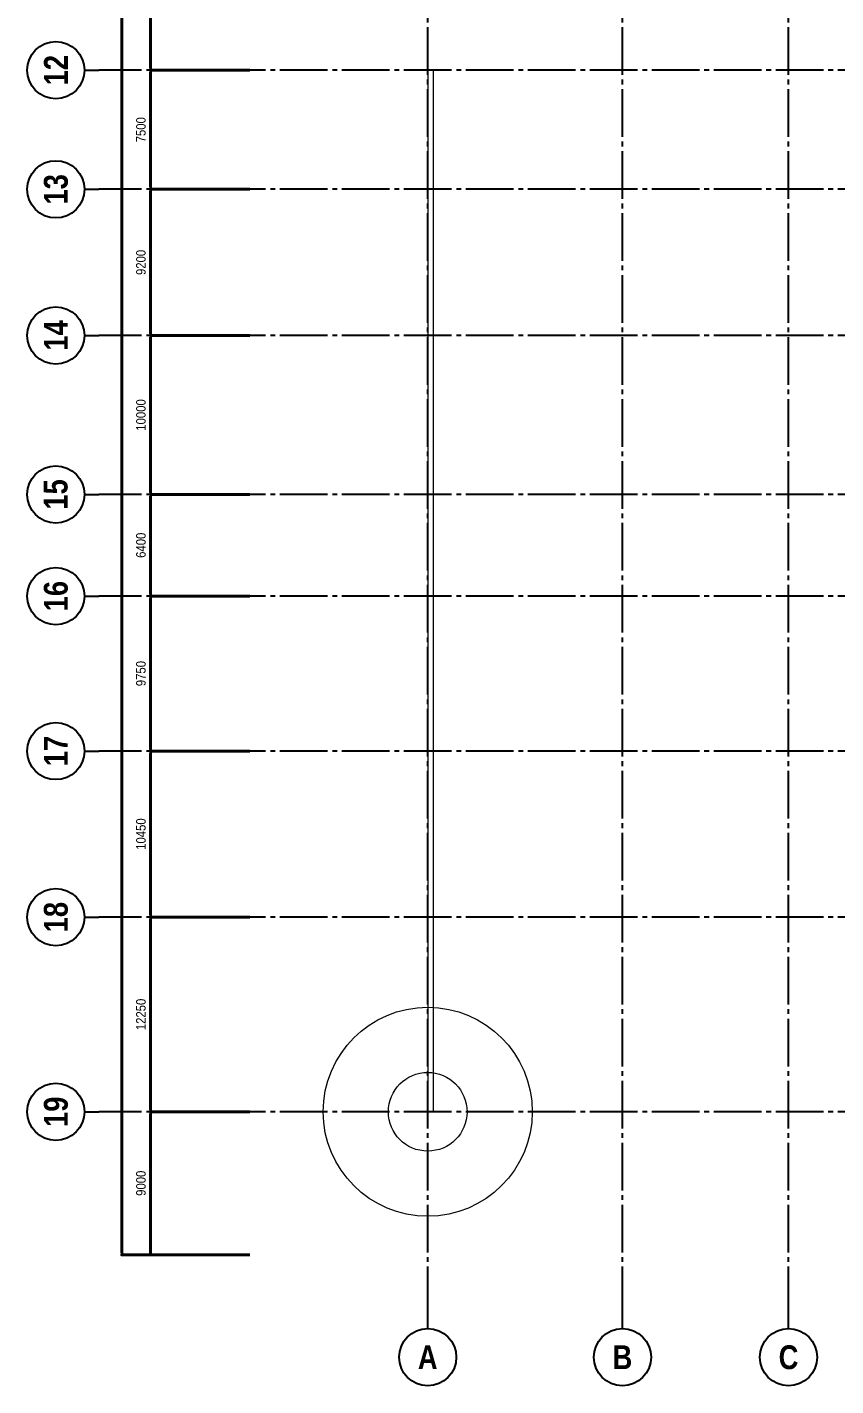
# Model space of a CAD drawing. Header units: millimetres. Extents: x -3973692 to -2843767, y 592734 to 838475.
# Drawn here: x -3573692 to -3522820, y 592734 to 678236 of the extents above; entities that cross this region are included whole.
import ezdxf
from ezdxf.enums import TextEntityAlignment as Align

# ---------------------------------------------------------------- set-up
doc = ezdxf.new("R2010")
doc.units = ezdxf.units.MM
doc.header["$MEASUREMENT"] = 0
doc.header["$PDMODE"] = 3
doc.header["$PDSIZE"] = -20
doc.linetypes.add('CHG_XX_Luoi truc$0$MB_Luoi truc$0$Center101', pattern=[13, 10, -1, 1, -1])
doc.linetypes.add('DIVIDE2', pattern=[15.875, 6.35, -3.175, 0, -3.175, 0, -3.175])
doc.layers.get('0').update_dxf_attribs({"lineweight": 9})
doc.layers.get('Defpoints').update_dxf_attribs({"color": 10, "lineweight": 0})
for name, color, linetype, lineweight in [("'S_General_Divide_3 Intermediate", 3, 'DIVIDE2', 40), ('CHG_XX_Cot_Tang 1$0$MB_Luoi truc$0$Dim 300', 1, 'Continuous', 5), ('CHG_XX_Cot_Tang 1$0$NS-Pier', 150, 'Continuous', 9)]:
    doc.layers.add(name, color=color, linetype=linetype, lineweight=lineweight)
doc.layers.add('CHG_XX_Luoi truc$0$Grid', color=34, linetype='Continuous')
doc.layers.add('CHG_XX_Luoi truc$0$Grid Line', color=251, linetype='CHG_XX_Luoi truc$0$MB_Luoi truc$0$Center101')
doc.styles.add('CHG_XX_Cot_Tang 1$0$MB_Luoi truc$0$Arial_C', font='arial.ttf', dxfattribs={"width": 0.85})
doc.styles.add('CHG_XX_Luoi truc$0$MB_Luoi truc$0$Grid A-F$0$VNI-HelveCB', font='')
doc.styles.get('CHG_XX_Luoi truc$0$MB_Luoi truc$0$Grid A-F$0$VNI-HelveCB').set_extended_font_data('VNI-Helve-Condense', bold=True)
doc.dimstyles.new('CHG_XX_Cot_Tang 1$0$MB_Luoi truc$0$Dim 300 (A1-A2)', dxfattribs={"dimscale": 300, "dimtxt": 2, "dimasz": 0.7, "dimexe": 0, "dimexo": 1, "dimgap": 1, "dimtad": 1, "dimdec": 0, "dimzin": 12, "dimdsep": 46, "dimtxsty": 'CHG_XX_Cot_Tang 1$0$MB_Luoi truc$0$Arial_C', "dimblk": 'CHG_XX_Cot_Tang 1$0$MB_Luoi truc$0$_Dot', "dimcen": 1, "dimclrd": 256, "dimclre": 256, "dimclrt": 3, "dimadec": 0, "dimazin": 0, "dimtfac": 1, "dimtdec": 0, "dimtix": 1, "dimtmove": 2, "dimatfit": 3, "dimldrblk": 'CHG_XX_Cot_Tang 1$0$MB_Luoi truc$0$HTT Arrow 30', "dimfxl": 1, "dimtolj": 1, "dimtzin": 0, "dimarcsym": 0})

# ---------------------------------------------------------------- blocks, each defined once
blk = doc.blocks.new('CHG_XX_Cot_Tang 1$0$MB_Luoi truc$0$_Dot')
at = {"color": 0, "linetype": 'ByBlock', "lineweight": -2}
blk.add_line((-0.5, 0), (-1, 0), dxfattribs=at)
at = {"color": 0, "linetype": 'ByBlock', "const_width": 0.5}
blk.add_lwpolyline([(-0.25, 0, 1), (0.25, 0, 1)], format="xyb", close=True, dxfattribs=at)
blk = doc.blocks.new('*D2941')
at = {"layer": 'CHG_XX_Cot_Tang 1$0$MB_Luoi truc$0$Dim 300', "lineweight": -2, "transparency": 16777216}
for p, q in [((-11200, 73850), (-17432, 73850)), ((-17432, 73640), (-17432, 65760)), ((-11200, 65550), (-17432, 65550))]:
    blk.add_line(p, q, dxfattribs=at)
at = {"layer": 'Defpoints', "color": 0, "transparency": 16777216}
for p in [(-10900, 73850), (-17432, 65550), (-10900, 65550)]:
    blk.add_point(p, dxfattribs=at)
at = {"layer": 'CHG_XX_Cot_Tang 1$0$MB_Luoi truc$0$Dim 300', "lineweight": -2, "transparency": 16777216, "xscale": 210, "yscale": 210, "zscale": 210}
for p, rotation in [((-17432, 73850), 90), ((-17432, 65550), 270)]:
    blk.add_blockref('CHG_XX_Cot_Tang 1$0$MB_Luoi truc$0$_Dot', p, dxfattribs=dict(at, rotation=rotation))
at = {"layer": 'CHG_XX_Cot_Tang 1$0$MB_Luoi truc$0$Dim 300', "color": 3, "transparency": 16777216, "insert": (-18039, 69700), "char_height": 600, "attachment_point": 5, "rotation": 90, "style": 'CHG_XX_Cot_Tang 1$0$MB_Luoi truc$0$Arial_C'}
blk.add_mtext('\\A1;8300', dxfattribs=at)
blk = doc.blocks.new('CHG_XX_Cot_Tang 1$0$MB_Luoi truc$0$HTT Arrow 30')
blk.add_hatch(color=256).paths.add_polyline_path([(-2.5, 0.375), (-2.5, -0.375), (0, 0)])
at = {"color": 0, "linetype": 'ByBlock', "lineweight": -2}
for p, q in [((0, 0), (-2.5, 0.375)), ((-2.5, -0.375), (-2.5, 0.375)), ((0, 0), (-2.5, -0.375))]:
    blk.add_line(p, q, dxfattribs=at)
blk = doc.blocks.new('*D2942')
at = {"layer": 'CHG_XX_Cot_Tang 1$0$MB_Luoi truc$0$Dim 300', "lineweight": -2, "transparency": 16777216}
for p, q in [((-11200, 65550), (-17432, 65550)), ((-17432, 65340), (-17432, 58260)), ((-11200, 58050), (-17432, 58050))]:
    blk.add_line(p, q, dxfattribs=at)
at = {"layer": 'Defpoints', "color": 0, "transparency": 16777216}
for p in [(-10900, 65550), (-17432, 58050), (-10900, 58050)]:
    blk.add_point(p, dxfattribs=at)
at = {"layer": 'CHG_XX_Cot_Tang 1$0$MB_Luoi truc$0$Dim 300', "lineweight": -2, "transparency": 16777216, "xscale": 210, "yscale": 210, "zscale": 210}
for p, rotation in [((-17432, 65550), 90), ((-17432, 58050), 270)]:
    blk.add_blockref('CHG_XX_Cot_Tang 1$0$MB_Luoi truc$0$_Dot', p, dxfattribs=dict(at, rotation=rotation))
at = {"layer": 'CHG_XX_Cot_Tang 1$0$MB_Luoi truc$0$Dim 300', "color": 3, "transparency": 16777216, "insert": (-18039, 61800), "char_height": 600, "attachment_point": 5, "rotation": 90, "style": 'CHG_XX_Cot_Tang 1$0$MB_Luoi truc$0$Arial_C'}
blk.add_mtext('\\A1;7500', dxfattribs=at)
blk = doc.blocks.new('*D2943')
at = {"layer": 'CHG_XX_Cot_Tang 1$0$MB_Luoi truc$0$Dim 300', "lineweight": -2, "transparency": 16777216}
for p, q in [((-11200, 58050), (-17432, 58050)), ((-17432, 57840), (-17432, 49060)), ((-11200, 48850), (-17432, 48850))]:
    blk.add_line(p, q, dxfattribs=at)
at = {"layer": 'Defpoints', "color": 0, "transparency": 16777216}
for p in [(-10900, 58050), (-17432, 48850), (-10900, 48850)]:
    blk.add_point(p, dxfattribs=at)
at = {"layer": 'CHG_XX_Cot_Tang 1$0$MB_Luoi truc$0$Dim 300', "lineweight": -2, "transparency": 16777216, "xscale": 210, "yscale": 210, "zscale": 210}
for p, rotation in [((-17432, 58050), 90), ((-17432, 48850), 270)]:
    blk.add_blockref('CHG_XX_Cot_Tang 1$0$MB_Luoi truc$0$_Dot', p, dxfattribs=dict(at, rotation=rotation))
at = {"layer": 'CHG_XX_Cot_Tang 1$0$MB_Luoi truc$0$Dim 300', "color": 3, "transparency": 16777216, "insert": (-18039, 53450), "char_height": 600, "attachment_point": 5, "rotation": 90, "style": 'CHG_XX_Cot_Tang 1$0$MB_Luoi truc$0$Arial_C'}
blk.add_mtext('\\A1;9200', dxfattribs=at)
blk = doc.blocks.new('*D2944')
at = {"layer": 'CHG_XX_Cot_Tang 1$0$MB_Luoi truc$0$Dim 300', "lineweight": -2, "transparency": 16777216}
for p, q in [((-11200, 48850), (-17432, 48850)), ((-17432, 48640), (-17432, 39060)), ((-11200, 38850), (-17432, 38850))]:
    blk.add_line(p, q, dxfattribs=at)
at = {"layer": 'Defpoints', "color": 0, "transparency": 16777216}
for p in [(-10900, 48850), (-17432, 38850), (-10900, 38850)]:
    blk.add_point(p, dxfattribs=at)
at = {"layer": 'CHG_XX_Cot_Tang 1$0$MB_Luoi truc$0$Dim 300', "lineweight": -2, "transparency": 16777216, "xscale": 210, "yscale": 210, "zscale": 210}
for p, rotation in [((-17432, 48850), 90), ((-17432, 38850), 270)]:
    blk.add_blockref('CHG_XX_Cot_Tang 1$0$MB_Luoi truc$0$_Dot', p, dxfattribs=dict(at, rotation=rotation))
at = {"layer": 'CHG_XX_Cot_Tang 1$0$MB_Luoi truc$0$Dim 300', "color": 3, "transparency": 16777216, "insert": (-18039, 43850), "char_height": 600, "attachment_point": 5, "rotation": 90, "style": 'CHG_XX_Cot_Tang 1$0$MB_Luoi truc$0$Arial_C'}
blk.add_mtext('\\A1;10000', dxfattribs=at)
blk = doc.blocks.new('*D2945')
at = {"layer": 'CHG_XX_Cot_Tang 1$0$MB_Luoi truc$0$Dim 300', "lineweight": -2, "transparency": 16777216}
for p, q in [((-11200, 38850), (-17432, 38850)), ((-17432, 38640), (-17432, 32660)), ((-11200, 32450), (-17432, 32450))]:
    blk.add_line(p, q, dxfattribs=at)
at = {"layer": 'Defpoints', "color": 0, "transparency": 16777216}
for p in [(-10900, 38850), (-17432, 32450), (-10900, 32450)]:
    blk.add_point(p, dxfattribs=at)
at = {"layer": 'CHG_XX_Cot_Tang 1$0$MB_Luoi truc$0$Dim 300', "lineweight": -2, "transparency": 16777216, "xscale": 210, "yscale": 210, "zscale": 210}
for p, rotation in [((-17432, 38850), 90), ((-17432, 32450), 270)]:
    blk.add_blockref('CHG_XX_Cot_Tang 1$0$MB_Luoi truc$0$_Dot', p, dxfattribs=dict(at, rotation=rotation))
at = {"layer": 'CHG_XX_Cot_Tang 1$0$MB_Luoi truc$0$Dim 300', "color": 3, "transparency": 16777216, "insert": (-18039, 35650), "char_height": 600, "attachment_point": 5, "rotation": 90, "style": 'CHG_XX_Cot_Tang 1$0$MB_Luoi truc$0$Arial_C'}
blk.add_mtext('\\A1;6400', dxfattribs=at)
blk = doc.blocks.new('*D2946')
at = {"layer": 'CHG_XX_Cot_Tang 1$0$MB_Luoi truc$0$Dim 300', "lineweight": -2, "transparency": 16777216}
for p, q in [((-11200, 32450), (-17432, 32450)), ((-17432, 32240), (-17432, 22910)), ((-11200, 22700), (-17432, 22700))]:
    blk.add_line(p, q, dxfattribs=at)
at = {"layer": 'Defpoints', "color": 0, "transparency": 16777216}
for p in [(-10900, 32450), (-17432, 22700), (-10900, 22700)]:
    blk.add_point(p, dxfattribs=at)
at = {"layer": 'CHG_XX_Cot_Tang 1$0$MB_Luoi truc$0$Dim 300', "lineweight": -2, "transparency": 16777216, "xscale": 210, "yscale": 210, "zscale": 210}
for p, rotation in [((-17432, 32450), 90), ((-17432, 22700), 270)]:
    blk.add_blockref('CHG_XX_Cot_Tang 1$0$MB_Luoi truc$0$_Dot', p, dxfattribs=dict(at, rotation=rotation))
at = {"layer": 'CHG_XX_Cot_Tang 1$0$MB_Luoi truc$0$Dim 300', "color": 3, "transparency": 16777216, "insert": (-18039, 27575), "char_height": 600, "attachment_point": 5, "rotation": 90, "style": 'CHG_XX_Cot_Tang 1$0$MB_Luoi truc$0$Arial_C'}
blk.add_mtext('\\A1;9750', dxfattribs=at)
blk = doc.blocks.new('*D2947')
at = {"layer": 'CHG_XX_Cot_Tang 1$0$MB_Luoi truc$0$Dim 300', "lineweight": -2, "transparency": 16777216}
for p, q in [((-11200, 22700), (-17432, 22700)), ((-17432, 22490), (-17432, 12460)), ((-11200, 12250), (-17432, 12250))]:
    blk.add_line(p, q, dxfattribs=at)
at = {"layer": 'Defpoints', "color": 0, "transparency": 16777216}
for p in [(-10900, 22700), (-17432, 12250), (-10900, 12250)]:
    blk.add_point(p, dxfattribs=at)
at = {"layer": 'CHG_XX_Cot_Tang 1$0$MB_Luoi truc$0$Dim 300', "lineweight": -2, "transparency": 16777216, "xscale": 210, "yscale": 210, "zscale": 210}
for p, rotation in [((-17432, 22700), 90), ((-17432, 12250), 270)]:
    blk.add_blockref('CHG_XX_Cot_Tang 1$0$MB_Luoi truc$0$_Dot', p, dxfattribs=dict(at, rotation=rotation))
at = {"layer": 'CHG_XX_Cot_Tang 1$0$MB_Luoi truc$0$Dim 300', "color": 3, "transparency": 16777216, "insert": (-18039, 17475), "char_height": 600, "attachment_point": 5, "rotation": 90, "style": 'CHG_XX_Cot_Tang 1$0$MB_Luoi truc$0$Arial_C'}
blk.add_mtext('\\A1;10450', dxfattribs=at)
blk = doc.blocks.new('*D2948')
at = {"layer": 'CHG_XX_Cot_Tang 1$0$MB_Luoi truc$0$Dim 300', "lineweight": -2, "transparency": 16777216}
for p, q in [((-11200, 12250), (-17432, 12250)), ((-17432, 12040), (-17432, 210)), ((-11200, 0), (-17432, 0))]:
    blk.add_line(p, q, dxfattribs=at)
at = {"layer": 'Defpoints', "color": 0, "transparency": 16777216}
for p in [(-10900, 12250), (-17432, 0), (-10900, 0)]:
    blk.add_point(p, dxfattribs=at)
at = {"layer": 'CHG_XX_Cot_Tang 1$0$MB_Luoi truc$0$Dim 300', "lineweight": -2, "transparency": 16777216, "xscale": 210, "yscale": 210, "zscale": 210}
for p, rotation in [((-17432, 12250), 90), ((-17432, 0), 270)]:
    blk.add_blockref('CHG_XX_Cot_Tang 1$0$MB_Luoi truc$0$_Dot', p, dxfattribs=dict(at, rotation=rotation))
at = {"layer": 'CHG_XX_Cot_Tang 1$0$MB_Luoi truc$0$Dim 300', "color": 3, "transparency": 16777216, "insert": (-18039, 6125), "char_height": 600, "attachment_point": 5, "rotation": 90, "style": 'CHG_XX_Cot_Tang 1$0$MB_Luoi truc$0$Arial_C'}
blk.add_mtext('\\A1;12250', dxfattribs=at)
blk = doc.blocks.new('*D2949')
at = {"layer": 'CHG_XX_Cot_Tang 1$0$MB_Luoi truc$0$Dim 300', "lineweight": -2, "transparency": 16777216}
for p, q in [((-11200, 163400), (-19232, 163400)), ((-19232, -8790), (-19232, 163190)), ((-11200, -9000), (-19232, -9000))]:
    blk.add_line(p, q, dxfattribs=at)
at = {"layer": 'Defpoints', "color": 0, "transparency": 16777216}
for p in [(-19232, 163400), (-10900, 163400), (-10900, -9000)]:
    blk.add_point(p, dxfattribs=at)
at = {"layer": 'CHG_XX_Cot_Tang 1$0$MB_Luoi truc$0$Dim 300', "lineweight": -2, "transparency": 16777216, "xscale": 210, "yscale": 210, "zscale": 210}
for p, rotation in [((-19232, 163400), 90), ((-19232, -9000), 270)]:
    blk.add_blockref('CHG_XX_Cot_Tang 1$0$MB_Luoi truc$0$_Dot', p, dxfattribs=dict(at, rotation=rotation))
at = {"layer": 'CHG_XX_Cot_Tang 1$0$MB_Luoi truc$0$Dim 300', "color": 3, "transparency": 16777216, "insert": (-19839, 77200), "char_height": 600, "attachment_point": 5, "rotation": 90, "style": 'CHG_XX_Cot_Tang 1$0$MB_Luoi truc$0$Arial_C'}
blk.add_mtext('\\A1;172400', dxfattribs=at)
blk = doc.blocks.new('*D2959')
at = {"layer": 'CHG_XX_Cot_Tang 1$0$MB_Luoi truc$0$Dim 300', "lineweight": -2, "transparency": 16777216}
for p, q in [((-11200, 0), (-17432, 0)), ((-17432, -210), (-17432, -8790)), ((-11200, -9000), (-17432, -9000))]:
    blk.add_line(p, q, dxfattribs=at)
at = {"layer": 'Defpoints', "color": 0, "transparency": 16777216}
for p in [(-10900, 0), (-17432, -9000), (-10900, -9000)]:
    blk.add_point(p, dxfattribs=at)
at = {"layer": 'CHG_XX_Cot_Tang 1$0$MB_Luoi truc$0$Dim 300', "lineweight": -2, "transparency": 16777216, "xscale": 210, "yscale": 210, "zscale": 210}
for p, rotation in [((-17432, 0), 90), ((-17432, -9000), 270)]:
    blk.add_blockref('CHG_XX_Cot_Tang 1$0$MB_Luoi truc$0$_Dot', p, dxfattribs=dict(at, rotation=rotation))
at = {"layer": 'CHG_XX_Cot_Tang 1$0$MB_Luoi truc$0$Dim 300', "color": 3, "transparency": 16777216, "insert": (-18039, -4500), "char_height": 600, "attachment_point": 5, "rotation": 90, "style": 'CHG_XX_Cot_Tang 1$0$MB_Luoi truc$0$Arial_C'}
blk.add_mtext('\\A1;9000', dxfattribs=at)
blk = doc.blocks.new('*U2841')
at = {"layer": 'CHG_XX_Luoi truc$0$Grid', "lineweight": -2}
blk.add_line((0, -3), (0, 0), dxfattribs=at)
blk.add_circle((0, -9), 6, dxfattribs=at)
at = {"layer": 'CHG_XX_Luoi truc$0$Grid Line'}
blk.add_line((0, 0), (0, 608), dxfattribs=at)
at = {"layer": 'CHG_XX_Luoi truc$0$Grid', "lineweight": -2, "style": 'CHG_XX_Luoi truc$0$MB_Luoi truc$0$Grid A-F$0$VNI-HelveCB'}
for tag, p in [('GRIDSUB', (0, 617)), ('GRID', (0, -9))]:
    blk.add_attdef(tag, text='', height=5, dxfattribs=at).set_placement(p, align=Align.MIDDLE)
blk = doc.blocks.new('*U2842')
at = {"layer": 'CHG_XX_Luoi truc$0$Grid', "lineweight": -2}
blk.add_line((0, -3), (0, 0), dxfattribs=at)
blk.add_circle((0, -9), 6, dxfattribs=at)
at = {"layer": 'CHG_XX_Luoi truc$0$Grid Line'}
blk.add_line((0, 0), (0, 608), dxfattribs=at)
at = {"layer": 'CHG_XX_Luoi truc$0$Grid', "lineweight": -2, "style": 'CHG_XX_Luoi truc$0$MB_Luoi truc$0$Grid A-F$0$VNI-HelveCB'}
for tag, p in [('GRIDSUB', (0, 617)), ('GRID', (0, -9))]:
    blk.add_attdef(tag, text='', height=5, dxfattribs=at).set_placement(p, align=Align.MIDDLE)
blk = doc.blocks.new('*U2843')
at = {"layer": 'CHG_XX_Luoi truc$0$Grid', "lineweight": -2}
for p, q in [((0, 441), (0, 438)), ((0, -3), (0, 0))]:
    blk.add_line(p, q, dxfattribs=at)
for centre in [(0, 447), (0, -9)]:
    blk.add_circle(centre, 6, dxfattribs=at)
at = {"layer": 'CHG_XX_Luoi truc$0$Grid Line'}
blk.add_line((0, 0), (0, 438), dxfattribs=at)
at = {"layer": 'CHG_XX_Luoi truc$0$Grid', "lineweight": -2, "style": 'CHG_XX_Luoi truc$0$MB_Luoi truc$0$Grid A-F$0$VNI-HelveCB'}
for tag, p in [('GRIDSUB', (0, 447)), ('GRID', (0, -9))]:
    blk.add_attdef(tag, text='', height=5, dxfattribs=at).set_placement(p, align=Align.MIDDLE)
blk = doc.blocks.new('CHG_XX_Luoi truc')
at = {"layer": 'Defpoints', "ltscale": 1500}
blk.add_circle((0, 0), 6575, dxfattribs=at)
at = {"layer": 'CHG_XX_Luoi truc$0$Grid'}
ref = blk.add_blockref('*U2842', (0, -12747), dxfattribs=dict(at, xscale=300, yscale=300, zscale=300))
ref.add_attrib('GRID', 'A', dxfattribs={"lineweight": -2, "height": 1500, "style": 'CHG_XX_Luoi truc$0$MB_Luoi truc$0$Grid A-F$0$VNI-HelveCB'}).set_placement((0, -15447), align=Align.MIDDLE)
ref = blk.add_blockref('*U2841', (12250, -12747), dxfattribs=dict(at, xscale=300, yscale=300, zscale=300))
ref.add_attrib('GRID', 'B', dxfattribs={"lineweight": -2, "height": 1500, "style": 'CHG_XX_Luoi truc$0$MB_Luoi truc$0$Grid A-F$0$VNI-HelveCB'}).set_placement((12250, -15447), align=Align.MIDDLE)
ref = blk.add_blockref('*U2841', (22700, -12747), dxfattribs=dict(at, xscale=300, yscale=300, zscale=300))
ref.add_attrib('GRID', 'C', dxfattribs={"lineweight": -2, "height": 1500, "style": 'CHG_XX_Luoi truc$0$MB_Luoi truc$0$Grid A-F$0$VNI-HelveCB'}).set_placement((22700, -15447), align=Align.MIDDLE)
at = {"layer": 'CHG_XX_Luoi truc$0$Grid', "xscale": 300.0000000000013, "yscale": 300.0000000000013, "zscale": 300.0000000000013, "rotation": 90}
for p, values in [((110703, 65550), {'GRID': '12', 'GRIDSUB': '12'}), ((110703, 58050), {'GRID': '13', 'GRIDSUB': '13'}), ((110703, 48850), {'GRID': '14', 'GRIDSUB': '14'}), ((110703, 38850), {'GRID': '15', 'GRIDSUB': '15'}), ((110703, 32450), {'GRID': '16', 'GRIDSUB': '16'}), ((110703, 22700), {'GRID': '17', 'GRIDSUB': '17'}), ((110703, 12250), {'GRID': '18', 'GRIDSUB': '18'}), ((110703, 0), {'GRID': '19', 'GRIDSUB': '19'})]:
    blk.add_blockref('*U2843', p, dxfattribs=at).add_auto_attribs(values)
blk = doc.blocks.new('CHG_XX_Cot_Tang 1')
at = {"layer": 'CHG_XX_Cot_Tang 1$0$NS-Pier'}
blk.add_blockref('CHG_XX_Luoi truc', (0, 0), dxfattribs=at)
at = {"layer": 'CHG_XX_Cot_Tang 1$0$MB_Luoi truc$0$Dim 300'}
for base, p1, p2, picture, middle in [((-19232.2, 163400), (-10900, -9000), (-10900, 163400), '*D2949', (-19838.5, 77200)), ((-17432.2, 65550), (-10900, 73850), (-10900, 65550), '*D2941', (-18038.7, 69700)), ((-17432.2, 58050), (-10900, 65550), (-10900, 58050), '*D2942', (-18038.5, 61800)), ((-17432.2, 48850), (-10900, 58050), (-10900, 48850), '*D2943', (-18038.5, 53450)), ((-17432.2, 38850), (-10900, 48850), (-10900, 38850), '*D2944', (-18038.5, 43850)), ((-17432.2, 32450), (-10900, 38850), (-10900, 32450), '*D2945', (-18038.5, 35650)), ((-17432.2, 22700), (-10900, 32450), (-10900, 22700), '*D2946', (-18038.5, 27575)), ((-17432.2, 12250), (-10900, 22700), (-10900, 12250), '*D2947', (-18038.5, 17475)), ((-17432.2, 0), (-10900, 12250), (-10900, 0), '*D2948', (-18038.5, 6125)), ((-17432.2, -9000), (-10900, 0), (-10900, -9000), '*D2959', (-18038.5, -4500))]:
    dim = blk.add_linear_dim(base=base, p1=p1, p2=p2, angle=90, dimstyle='CHG_XX_Cot_Tang 1$0$MB_Luoi truc$0$Dim 300 (A1-A2)', dxfattribs=at)
    dim.commit()
    dim.dimension.update_dxf_attribs({"geometry": picture, "text_midpoint": middle})

msp = doc.modelspace()

# ---------------------------------------------------------------- linework, layer by layer
at = {"layer": 'Defpoints'}
msp.add_lwpolyline([(-3548495.2, 609981), (-3548120.2, 609981), (-3548120.2, 675534), (-3548495.2, 675534)], close=True, dxfattribs=at)
at = {"layer": 'Defpoints', "ltscale": 1500}
msp.add_circle((-3548495.2, 609981), 2476.2, dxfattribs=at)
at = {"layer": 'Defpoints'}
msp.add_point((-3548120.2, 675534), dxfattribs=at)

# ---------------------------------------------------------------- block references
at = {"layer": "'S_General_Divide_3 Intermediate"}
msp.add_blockref('CHG_XX_Cot_Tang 1', (-3548495.2, 609981), dxfattribs=at)

doc.saveas('drawing.dxf')
